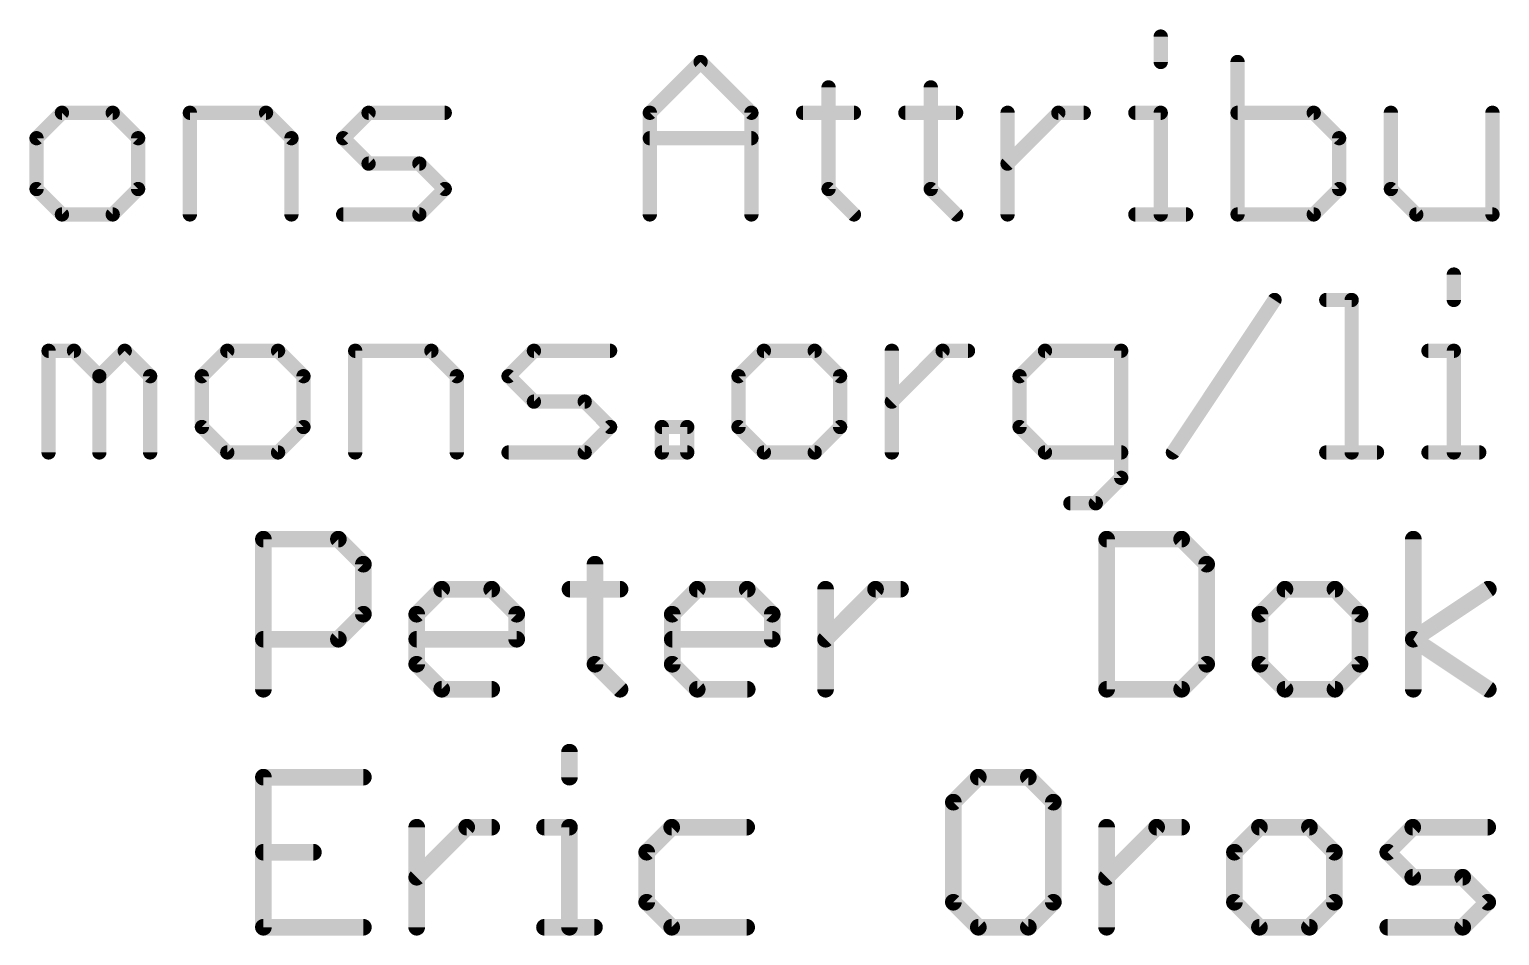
# Model space of a CAD drawing. Extents: x -39 to 68, y -16 to 20.
# Drawn here: x 10.29 to 25.99, y -15.24 to -5.57 of the extents above; entities that cross this region are included whole.
import ezdxf

# ---------------------------------------------------------------- set-up
doc = ezdxf.new("R2010")
doc.units = 0
doc.layers.add('51', color=53, linetype='CONTINUOUS')

msp = doc.modelspace()

# ---------------------------------------------------------------- linework, layer by layer
at = {"layer": '51'}
for points, const_width in [([(22.3707, -5.6456), (22.3707, -5.9168)], 0.1524), ([(16.9152, -6.4591), (17.4576, -5.9168)], 0.1524), ([(17.4576, -5.9168), (17.9999, -6.4591)], 0.1524), ([(23.191, -5.9168), (23.191, -7.5438)], 0.1524), ([(18.8236, -6.188), (18.8236, -7.2726)], 0.1524), ([(19.915, -6.188), (19.915, -7.2726)], 0.1524), ([(10.6378, -6.4591), (10.3666, -6.7303)], 0.1524), ([(11.1801, -6.4591), (10.6378, -6.4591)], 0.1524), ([(11.4513, -6.7303), (11.1801, -6.4591)], 0.1524), ([(12.0038, -7.5438), (12.0038, -6.4591)], 0.1524), ([(12.0038, -6.4591), (12.8173, -6.4591)], 0.1524), ([(12.8173, -6.4591), (13.0884, -6.7303)], 0.1524), ([(13.6409, -6.7303), (13.9121, -6.4591)], 0.1524), ([(13.9121, -6.4591), (14.7256, -6.4591)], 0.1524), ([(16.9152, -7.5438), (16.9152, -6.4591)], 0.1524), ([(17.9999, -6.4591), (17.9999, -7.5438)], 0.1524), ([(18.5524, -6.4591), (19.0947, -6.4591)], 0.1524), ([(19.6438, -6.4591), (20.1862, -6.4591)], 0.1524), ([(20.7353, -7.5438), (20.7353, -6.4591)], 0.1524), ([(20.7353, -7.0015), (21.2776, -6.4591)], 0.1524), ([(21.2776, -6.4591), (21.5488, -6.4591)], 0.1524), ([(22.0996, -6.4591), (22.3707, -6.4591)], 0.1524), ([(22.3707, -6.4591), (22.3707, -7.5438)], 0.1524), ([(24.0045, -6.4591), (23.191, -6.4591)], 0.1524), ([(24.2757, -6.7303), (24.0045, -6.4591)], 0.1524), ([(24.8282, -6.4591), (24.8282, -7.2726)], 0.1524), ([(25.9128, -7.5438), (25.9128, -6.4591)], 0.1524), ([(10.3666, -6.7303), (10.3666, -7.2726)], 0.1524), ([(11.4513, -7.2726), (11.4513, -6.7303)], 0.1524), ([(13.0884, -6.7303), (13.0884, -7.5438)], 0.1524), ([(13.9121, -7.0015), (13.6409, -6.7303)], 0.1524), ([(16.9152, -6.7303), (17.9999, -6.7303)], 0.1524), ([(24.2757, -7.2726), (24.2757, -6.7303)], 0.1524), ([(14.4544, -7.0015), (13.9121, -7.0015)], 0.1524), ([(14.7256, -7.2726), (14.4544, -7.0015)], 0.1524), ([(10.3666, -7.2726), (10.6378, -7.5438)], 0.1524), ([(11.1801, -7.5438), (11.4513, -7.2726)], 0.1524), ([(14.4544, -7.5438), (14.7256, -7.2726)], 0.1524), ([(18.8236, -7.2726), (19.0947, -7.5438)], 0.1524), ([(19.915, -7.2726), (20.1862, -7.5438)], 0.1524), ([(24.0045, -7.5438), (24.2757, -7.2726)], 0.1524), ([(24.8282, -7.2726), (25.0993, -7.5438)], 0.1524), ([(10.6378, -7.5438), (11.1801, -7.5438)], 0.1524), ([(13.6409, -7.5438), (14.4544, -7.5438)], 0.1524), ([(22.0996, -7.5438), (22.6419, -7.5438)], 0.1524), ([(23.191, -7.5438), (24.0045, -7.5438)], 0.1524), ([(25.0993, -7.5438), (25.9128, -7.5438)], 0.1524), ([(25.5006, -8.1856), (25.5006, -8.4568)], 0.1524), ([(22.5008, -10.0838), (23.5855, -8.4568)], 0.1524), ([(24.138, -8.4568), (24.4091, -8.4568)], 0.1524), ([(24.4091, -8.4568), (24.4091, -10.0838)], 0.1524), ([(10.495, -10.0838), (10.495, -8.9991)], 0.1524), ([(10.495, -8.9991), (10.7662, -8.9991)], 0.1524), ([(10.7662, -8.9991), (11.0373, -9.2703)], 0.1524), ([(11.0373, -9.2703), (11.3085, -8.9991)], 0.1524), ([(11.3085, -8.9991), (11.5797, -9.2703)], 0.1524), ([(12.4033, -8.9991), (12.1322, -9.2703)], 0.1524), ([(12.9457, -8.9991), (12.4033, -8.9991)], 0.1524), ([(13.2168, -9.2703), (12.9457, -8.9991)], 0.1524), ([(13.7693, -10.0838), (13.7693, -8.9991)], 0.1524), ([(13.7693, -8.9991), (14.5828, -8.9991)], 0.1524), ([(14.5828, -8.9991), (14.854, -9.2703)], 0.1524), ([(15.4065, -9.2703), (15.6776, -8.9991)], 0.1524), ([(15.6776, -8.9991), (16.4911, -8.9991)], 0.1524), ([(18.1334, -8.9991), (17.8622, -9.2703)], 0.1524), ([(18.6757, -8.9991), (18.1334, -8.9991)], 0.1524), ([(18.9469, -9.2703), (18.6757, -8.9991)], 0.1524), ([(19.4994, -10.0838), (19.4994, -8.9991)], 0.1524), ([(19.4994, -9.5415), (20.0417, -8.9991)], 0.1524), ([(20.0417, -8.9991), (20.3129, -8.9991)], 0.1524), ([(21.1348, -8.9991), (20.8637, -9.2703)], 0.1524), ([(21.9483, -8.9991), (21.1348, -8.9991)], 0.1524), ([(21.9483, -10.355), (21.9483, -8.9991)], 0.1524), ([(25.2294, -8.9991), (25.5006, -8.9991)], 0.1524), ([(25.5006, -8.9991), (25.5006, -10.0838)], 0.1524), ([(11.0373, -9.2703), (11.0373, -10.0838)], 0.1524), ([(11.5797, -9.2703), (11.5797, -10.0838)], 0.1524), ([(12.1322, -9.2703), (12.1322, -9.8126)], 0.1524), ([(13.2168, -9.8126), (13.2168, -9.2703)], 0.1524), ([(14.854, -9.2703), (14.854, -10.0838)], 0.1524), ([(15.6776, -9.5415), (15.4065, -9.2703)], 0.1524), ([(17.8622, -9.2703), (17.8622, -9.8126)], 0.1524), ([(18.9469, -9.8126), (18.9469, -9.2703)], 0.1524), ([(20.8637, -9.2703), (20.8637, -9.8126)], 0.1524), ([(16.22, -9.5415), (15.6776, -9.5415)], 0.1524), ([(16.4911, -9.8126), (16.22, -9.5415)], 0.1524), ([(12.1322, -9.8126), (12.4033, -10.0838)], 0.1524), ([(12.9457, -10.0838), (13.2168, -9.8126)], 0.1524), ([(16.22, -10.0838), (16.4911, -9.8126)], 0.1524), ([(17.0436, -10.0838), (17.0436, -9.8126)], 0.1524), ([(17.0436, -9.8126), (17.3148, -9.8126)], 0.1524), ([(17.3148, -9.8126), (17.3148, -10.0838)], 0.1524), ([(17.8622, -9.8126), (18.1334, -10.0838)], 0.1524), ([(18.6757, -10.0838), (18.9469, -9.8126)], 0.1524), ([(20.8637, -9.8126), (21.1348, -10.0838)], 0.1524), ([(12.4033, -10.0838), (12.9457, -10.0838)], 0.1524), ([(15.4065, -10.0838), (16.22, -10.0838)], 0.1524), ([(17.3148, -10.0838), (17.0436, -10.0838)], 0.1524), ([(18.1334, -10.0838), (18.6757, -10.0838)], 0.1524), ([(21.1348, -10.0838), (21.9483, -10.0838)], 0.1524), ([(24.138, -10.0838), (24.6803, -10.0838)], 0.1524), ([(25.2294, -10.0838), (25.7717, -10.0838)], 0.1524), ([(21.6772, -10.6261), (21.9483, -10.355)], 0.1524), ([(21.406, -10.6261), (21.6772, -10.6261)], 0.1524), ([(12.7889, -12.6111), (12.7889, -11.0095)], 0.1778), ([(12.7889, -11.0095), (13.5897, -11.0095)], 0.1778), ([(13.5897, -11.0095), (13.8566, -11.2765)], 0.1778), ([(21.7933, -11.0095), (21.7933, -12.6111)], 0.1778), ([(22.594, -11.0095), (21.7933, -11.0095)], 0.1778), ([(22.861, -11.2765), (22.594, -11.0095)], 0.1778), ([(25.0676, -12.6111), (25.0676, -11.0095)], 0.1778), ([(13.8566, -11.2765), (13.8566, -11.8103)], 0.1778), ([(16.3301, -11.2765), (16.3301, -12.3442)], 0.1778), ([(22.861, -12.3442), (22.861, -11.2765)], 0.1778), ([(14.4261, -11.8103), (14.693, -11.5434)], 0.1778), ([(14.693, -11.5434), (15.2268, -11.5434)], 0.1778), ([(15.2268, -11.5434), (15.4938, -11.8103)], 0.1778), ([(16.0632, -11.5434), (16.5971, -11.5434)], 0.1778), ([(17.1547, -11.8103), (17.4216, -11.5434)], 0.1778), ([(17.4216, -11.5434), (17.9554, -11.5434)], 0.1778), ([(17.9554, -11.5434), (18.2224, -11.8103)], 0.1778), ([(18.7918, -12.6111), (18.7918, -11.5434)], 0.1778), ([(18.7918, -12.0772), (19.3257, -11.5434)], 0.1778), ([(19.3257, -11.5434), (19.5926, -11.5434)], 0.1778), ([(23.6973, -11.5434), (23.4304, -11.8103)], 0.1778), ([(24.2312, -11.5434), (23.6973, -11.5434)], 0.1778), ([(24.4981, -11.8103), (24.2312, -11.5434)], 0.1778), ([(25.0676, -12.0772), (25.8684, -11.5434)], 0.1778), ([(13.8566, -11.8103), (13.5897, -12.0772)], 0.1778), ([(14.4261, -12.3442), (14.4261, -11.8103)], 0.1778), ([(15.4938, -11.8103), (15.4938, -12.0772)], 0.1778), ([(17.1547, -12.3442), (17.1547, -11.8103)], 0.1778), ([(18.2224, -11.8103), (18.2224, -12.0772)], 0.1778), ([(23.4304, -11.8103), (23.4304, -12.3442)], 0.1778), ([(24.4981, -12.3442), (24.4981, -11.8103)], 0.1778), ([(13.5897, -12.0772), (12.7889, -12.0772)], 0.1778), ([(15.4938, -12.0772), (14.4261, -12.0772)], 0.1778), ([(18.2224, -12.0772), (17.1547, -12.0772)], 0.1778), ([(25.8684, -12.6111), (25.0676, -12.0772)], 0.1778), ([(14.693, -12.6111), (14.4261, -12.3442)], 0.1778), ([(16.3301, -12.3442), (16.5971, -12.6111)], 0.1778), ([(17.4216, -12.6111), (17.1547, -12.3442)], 0.1778), ([(22.594, -12.6111), (22.861, -12.3442)], 0.1778), ([(23.4304, -12.3442), (23.6973, -12.6111)], 0.1778), ([(24.2312, -12.6111), (24.4981, -12.3442)], 0.1778), ([(15.2268, -12.6111), (14.693, -12.6111)], 0.1778), ([(17.9554, -12.6111), (17.4216, -12.6111)], 0.1778), ([(21.7933, -12.6111), (22.594, -12.6111)], 0.1778), ([(23.6973, -12.6111), (24.2312, -12.6111)], 0.1778), ([(16.0573, -13.2826), (16.0573, -13.5495)], 0.1778), ([(13.8566, -13.5495), (12.7889, -13.5495)], 0.1778), ([(12.7889, -13.5495), (12.7889, -15.1511)], 0.1778), ([(20.423, -13.5495), (20.1561, -13.8165)], 0.1778), ([(20.9569, -13.5495), (20.423, -13.5495)], 0.1778), ([(21.2238, -13.8165), (20.9569, -13.5495)], 0.1778), ([(20.1561, -13.8165), (20.1561, -14.8842)], 0.1778), ([(21.2238, -14.8842), (21.2238, -13.8165)], 0.1778), ([(14.4261, -15.1511), (14.4261, -14.0834)], 0.1778), ([(14.4261, -14.6172), (14.9599, -14.0834)], 0.1778), ([(14.9599, -14.0834), (15.2268, -14.0834)], 0.1778), ([(15.7904, -14.0834), (16.0573, -14.0834)], 0.1778), ([(16.0573, -14.0834), (16.0573, -15.1511)], 0.1778), ([(17.1487, -14.0834), (16.8818, -14.3503)], 0.1778), ([(17.9495, -14.0834), (17.1487, -14.0834)], 0.1778), ([(21.7933, -15.1511), (21.7933, -14.0834)], 0.1778), ([(21.7933, -14.6172), (22.3271, -14.0834)], 0.1778), ([(22.3271, -14.0834), (22.594, -14.0834)], 0.1778), ([(23.4245, -14.0834), (23.1576, -14.3503)], 0.1778), ([(23.9583, -14.0834), (23.4245, -14.0834)], 0.1778), ([(24.2253, -14.3503), (23.9583, -14.0834)], 0.1778), ([(24.7947, -14.3503), (25.0616, -14.0834)], 0.1778), ([(25.0616, -14.0834), (25.8624, -14.0834)], 0.1778), ([(12.7889, -14.3503), (13.3228, -14.3503)], 0.1778), ([(16.8818, -14.3503), (16.8818, -14.8842)], 0.1778), ([(23.1576, -14.3503), (23.1576, -14.8842)], 0.1778), ([(24.2253, -14.8842), (24.2253, -14.3503)], 0.1778), ([(25.0616, -14.6172), (24.7947, -14.3503)], 0.1778), ([(25.5955, -14.6172), (25.0616, -14.6172)], 0.1778), ([(25.8624, -14.8842), (25.5955, -14.6172)], 0.1778), ([(16.8818, -14.8842), (17.1487, -15.1511)], 0.1778), ([(20.1561, -14.8842), (20.423, -15.1511)], 0.1778), ([(20.9569, -15.1511), (21.2238, -14.8842)], 0.1778), ([(23.1576, -14.8842), (23.4245, -15.1511)], 0.1778), ([(23.9583, -15.1511), (24.2253, -14.8842)], 0.1778), ([(25.5955, -15.1511), (25.8624, -14.8842)], 0.1778), ([(12.7889, -15.1511), (13.8566, -15.1511)], 0.1778), ([(15.7904, -15.1511), (16.3242, -15.1511)], 0.1778), ([(17.1487, -15.1511), (17.9495, -15.1511)], 0.1778), ([(20.423, -15.1511), (20.9569, -15.1511)], 0.1778), ([(23.4245, -15.1511), (23.9583, -15.1511)], 0.1778), ([(24.7947, -15.1511), (25.5955, -15.1511)], 0.1778)]:
    msp.add_lwpolyline(points, dxfattribs=dict(at, const_width=const_width))
for points, const_width in [([(22.4088, -5.6456, 1), (22.3326, -5.6456)], 0.0762), ([(17.4845, -5.8899, 1), (17.4306, -5.9438)], 0.0762), ([(17.4845, -5.9438, 1), (17.4306, -5.8899)], 0.0762), ([(22.3326, -5.9168, 1), (22.4088, -5.9168)], 0.0762), ([(23.2291, -5.9168, 1), (23.1529, -5.9168)], 0.0762), ([(18.8617, -6.188, 1), (18.7855, -6.188)], 0.0762), ([(19.9531, -6.188, 1), (19.8769, -6.188)], 0.0762), ([(10.6378, -6.421, 1), (10.6378, -6.4972)], 0.0762), ([(10.6647, -6.4861, 1), (10.6108, -6.4322)], 0.0762), ([(11.207, -6.4322, 1), (11.1532, -6.4861)], 0.0762), ([(11.1801, -6.4972, 1), (11.1801, -6.421)], 0.0762), ([(12.0419, -6.4591, 1), (11.9657, -6.4591)], 0.0762), ([(12.0038, -6.421, 1), (12.0038, -6.4972)], 0.0762), ([(12.8442, -6.4322, 1), (12.7903, -6.4861)], 0.0762), ([(12.8173, -6.4972, 1), (12.8173, -6.421)], 0.0762), ([(13.9121, -6.421, 1), (13.9121, -6.4972)], 0.0762), ([(13.939, -6.4861, 1), (13.8851, -6.4322)], 0.0762), ([(14.7256, -6.4972, 1), (14.7256, -6.421)], 0.0762), ([(16.9533, -6.4591, 1), (16.8771, -6.4591)], 0.0762), ([(16.8883, -6.4322, 1), (16.9422, -6.4861)], 0.0762), ([(18.038, -6.4591, 1), (17.9618, -6.4591)], 0.0762), ([(17.9729, -6.4861, 1), (18.0268, -6.4322)], 0.0762), ([(18.5524, -6.421, 1), (18.5524, -6.4972)], 0.0762), ([(19.0947, -6.4972, 1), (19.0947, -6.421)], 0.0762), ([(19.6438, -6.421, 1), (19.6438, -6.4972)], 0.0762), ([(20.1862, -6.4972, 1), (20.1862, -6.421)], 0.0762), ([(20.7734, -6.4591, 1), (20.6972, -6.4591)], 0.0762), ([(21.2776, -6.421, 1), (21.2776, -6.4972)], 0.0762), ([(21.3045, -6.4861, 1), (21.2506, -6.4322)], 0.0762), ([(21.5488, -6.4972, 1), (21.5488, -6.421)], 0.0762), ([(22.0996, -6.421, 1), (22.0996, -6.4972)], 0.0762), ([(22.4088, -6.4591, 1), (22.3326, -6.4591)], 0.0762), ([(22.3707, -6.4972, 1), (22.3707, -6.421)], 0.0762), ([(23.191, -6.421, 1), (23.191, -6.4972)], 0.0762), ([(24.0314, -6.4322, 1), (23.9775, -6.4861)], 0.0762), ([(24.0045, -6.4972, 1), (24.0045, -6.421)], 0.0762), ([(24.8663, -6.4591, 1), (24.7901, -6.4591)], 0.0762), ([(25.9509, -6.4591, 1), (25.8747, -6.4591)], 0.0762), ([(10.4047, -6.7303, 1), (10.3285, -6.7303)], 0.0762), ([(10.3397, -6.7034, 1), (10.3935, -6.7572)], 0.0762), ([(11.4894, -6.7303, 1), (11.4132, -6.7303)], 0.0762), ([(11.4243, -6.7572, 1), (11.4782, -6.7034)], 0.0762), ([(13.1265, -6.7303, 1), (13.0503, -6.7303)], 0.0762), ([(13.0615, -6.7572, 1), (13.1154, -6.7034)], 0.0762), ([(13.6679, -6.7034, 1), (13.614, -6.7572)], 0.0762), ([(13.614, -6.7034, 1), (13.6679, -6.7572)], 0.0762), ([(16.9152, -6.6922, 1), (16.9152, -6.7684)], 0.0762), ([(17.9999, -6.7684, 1), (17.9999, -6.6922)], 0.0762), ([(24.3138, -6.7303, 1), (24.2376, -6.7303)], 0.0762), ([(24.2487, -6.7572, 1), (24.3026, -6.7034)], 0.0762), ([(13.9121, -6.9634, 1), (13.9121, -7.0396)], 0.0762), ([(13.8851, -7.0284, 1), (13.939, -6.9745)], 0.0762), ([(14.4814, -6.9745, 1), (14.4275, -7.0284)], 0.0762), ([(14.4544, -7.0396, 1), (14.4544, -6.9634)], 0.0762), ([(20.7083, -6.9745, 1), (20.7622, -7.0284)], 0.0762), ([(10.3935, -7.2457, 1), (10.3397, -7.2996)], 0.0762), ([(11.4782, -7.2996, 1), (11.4243, -7.2457)], 0.0762), ([(14.7525, -7.2996, 1), (14.6986, -7.2457)], 0.0762), ([(14.6986, -7.2996, 1), (14.7525, -7.2457)], 0.0762), ([(18.8505, -7.2457, 1), (18.7966, -7.2996)], 0.0762), ([(19.9419, -7.2457, 1), (19.888, -7.2996)], 0.0762), ([(24.3026, -7.2996, 1), (24.2487, -7.2457)], 0.0762), ([(24.8551, -7.2457, 1), (24.8012, -7.2996)], 0.0762), ([(10.3285, -7.2726, 1), (10.4047, -7.2726)], 0.0762), ([(11.4132, -7.2726, 1), (11.4894, -7.2726)], 0.0762), ([(18.7855, -7.2726, 1), (18.8617, -7.2726)], 0.0762), ([(19.8769, -7.2726, 1), (19.9531, -7.2726)], 0.0762), ([(24.2376, -7.2726, 1), (24.3138, -7.2726)], 0.0762), ([(24.7901, -7.2726, 1), (24.8663, -7.2726)], 0.0762), ([(10.6378, -7.5057, 1), (10.6378, -7.5819)], 0.0762), ([(10.6108, -7.5707, 1), (10.6647, -7.5169)], 0.0762), ([(11.1532, -7.5169, 1), (11.207, -7.5707)], 0.0762), ([(11.1801, -7.5819, 1), (11.1801, -7.5057)], 0.0762), ([(11.9657, -7.5438, 1), (12.0419, -7.5438)], 0.0762), ([(13.0503, -7.5438, 1), (13.1265, -7.5438)], 0.0762), ([(13.6409, -7.5057, 1), (13.6409, -7.5819)], 0.0762), ([(14.4275, -7.5169, 1), (14.4814, -7.5707)], 0.0762), ([(14.4544, -7.5819, 1), (14.4544, -7.5057)], 0.0762), ([(16.8771, -7.5438, 1), (16.9533, -7.5438)], 0.0762), ([(17.9618, -7.5438, 1), (18.038, -7.5438)], 0.0762), ([(19.0678, -7.5707, 1), (19.1217, -7.5169)], 0.0762), ([(20.1592, -7.5707, 1), (20.2131, -7.5169)], 0.0762), ([(20.6972, -7.5438, 1), (20.7734, -7.5438)], 0.0762), ([(22.0996, -7.5057, 1), (22.0996, -7.5819)], 0.0762), ([(22.3326, -7.5438, 1), (22.4088, -7.5438)], 0.0762), ([(22.6419, -7.5819, 1), (22.6419, -7.5057)], 0.0762), ([(23.191, -7.5057, 1), (23.191, -7.5819)], 0.0762), ([(23.1529, -7.5438, 1), (23.2291, -7.5438)], 0.0762), ([(23.9776, -7.5169, 1), (24.0314, -7.5707)], 0.0762), ([(24.0045, -7.5819, 1), (24.0045, -7.5057)], 0.0762), ([(25.0993, -7.5057, 1), (25.0993, -7.5819)], 0.0762), ([(25.0724, -7.5707, 1), (25.1263, -7.5169)], 0.0762), ([(25.8747, -7.5438, 1), (25.9509, -7.5438)], 0.0762), ([(25.9128, -7.5819, 1), (25.9128, -7.5057)], 0.0762), ([(25.5387, -8.1856, 1), (25.4625, -8.1856)], 0.0762), ([(23.6172, -8.4779, 1), (23.5538, -8.4357)], 0.0762), ([(24.138, -8.4187, 1), (24.138, -8.4949)], 0.0762), ([(24.4472, -8.4568, 1), (24.371, -8.4568)], 0.0762), ([(24.4091, -8.4949, 1), (24.4091, -8.4187)], 0.0762), ([(25.4625, -8.4568, 1), (25.5387, -8.4568)], 0.0762), ([(10.5331, -8.9991, 1), (10.4569, -8.9991)], 0.0762), ([(10.495, -8.961, 1), (10.495, -9.0372)], 0.0762), ([(10.7931, -8.9722, 1), (10.7392, -9.0261)], 0.0762), ([(10.7662, -9.0372, 1), (10.7662, -8.961)], 0.0762), ([(11.3354, -8.9722, 1), (11.2816, -9.0261)], 0.0762), ([(11.3354, -9.0261, 1), (11.2816, -8.9722)], 0.0762), ([(12.4033, -8.961, 1), (12.4033, -9.0372)], 0.0762), ([(12.4303, -9.0261, 1), (12.3764, -8.9722)], 0.0762), ([(12.9726, -8.9722, 1), (12.9187, -9.0261)], 0.0762), ([(12.9457, -9.0372, 1), (12.9457, -8.961)], 0.0762), ([(13.8074, -8.9991, 1), (13.7312, -8.9991)], 0.0762), ([(13.7693, -8.961, 1), (13.7693, -9.0372)], 0.0762), ([(14.6098, -8.9722, 1), (14.5559, -9.0261)], 0.0762), ([(14.5828, -9.0372, 1), (14.5828, -8.961)], 0.0762), ([(15.6776, -8.961, 1), (15.6776, -9.0372)], 0.0762), ([(15.7046, -9.0261, 1), (15.6507, -8.9722)], 0.0762), ([(16.4911, -9.0372, 1), (16.4911, -8.961)], 0.0762), ([(18.1334, -8.961, 1), (18.1334, -9.0372)], 0.0762), ([(18.1603, -9.0261, 1), (18.1064, -8.9722)], 0.0762), ([(18.7027, -8.9722, 1), (18.6488, -9.0261)], 0.0762), ([(18.6757, -9.0372, 1), (18.6757, -8.961)], 0.0762), ([(19.5375, -8.9991, 1), (19.4613, -8.9991)], 0.0762), ([(20.0417, -8.961, 1), (20.0417, -9.0372)], 0.0762), ([(20.0686, -9.0261, 1), (20.0148, -8.9722)], 0.0762), ([(20.3129, -9.0372, 1), (20.3129, -8.961)], 0.0762), ([(21.1348, -8.961, 1), (21.1348, -9.0372)], 0.0762), ([(21.1618, -9.0261, 1), (21.1079, -8.9722)], 0.0762), ([(21.9864, -8.9991, 1), (21.9102, -8.9991)], 0.0762), ([(21.9483, -9.0372, 1), (21.9483, -8.961)], 0.0762), ([(25.2294, -8.961, 1), (25.2294, -9.0372)], 0.0762), ([(25.5387, -8.9991, 1), (25.4625, -8.9991)], 0.0762), ([(25.5006, -9.0372, 1), (25.5006, -8.961)], 0.0762), ([(11.0754, -9.2703, 1), (10.9992, -9.2703)], 0.0762), ([(11.0104, -9.2434, 1), (11.0643, -9.2972)], 0.0762), ([(11.0104, -9.2972, 1), (11.0643, -9.2434)], 0.0762), ([(11.6178, -9.2703, 1), (11.5416, -9.2703)], 0.0762), ([(11.5527, -9.2972, 1), (11.6066, -9.2434)], 0.0762), ([(12.1703, -9.2703, 1), (12.0941, -9.2703)], 0.0762), ([(12.1052, -9.2434, 1), (12.1591, -9.2972)], 0.0762), ([(13.2549, -9.2703, 1), (13.1787, -9.2703)], 0.0762), ([(13.1899, -9.2972, 1), (13.2438, -9.2434)], 0.0762), ([(14.8921, -9.2703, 1), (14.8159, -9.2703)], 0.0762), ([(14.827, -9.2972, 1), (14.8809, -9.2434)], 0.0762), ([(15.4334, -9.2434, 1), (15.3795, -9.2972)], 0.0762), ([(15.3795, -9.2434, 1), (15.4334, -9.2972)], 0.0762), ([(17.9003, -9.2703, 1), (17.8241, -9.2703)], 0.0762), ([(17.8353, -9.2434, 1), (17.8892, -9.2972)], 0.0762), ([(18.985, -9.2703, 1), (18.9088, -9.2703)], 0.0762), ([(18.9199, -9.2972, 1), (18.9738, -9.2434)], 0.0762), ([(20.9018, -9.2703, 1), (20.8256, -9.2703)], 0.0762), ([(20.8367, -9.2434, 1), (20.8906, -9.2972)], 0.0762), ([(15.6776, -9.5034, 1), (15.6776, -9.5796)], 0.0762), ([(15.6507, -9.5684, 1), (15.7046, -9.5145)], 0.0762), ([(16.2469, -9.5145, 1), (16.193, -9.5684)], 0.0762), ([(16.22, -9.5796, 1), (16.22, -9.5034)], 0.0762), ([(19.4724, -9.5145, 1), (19.5263, -9.5684)], 0.0762), ([(12.1591, -9.7857, 1), (12.1052, -9.8396)], 0.0762), ([(12.0941, -9.8126, 1), (12.1703, -9.8126)], 0.0762), ([(13.1787, -9.8126, 1), (13.2549, -9.8126)], 0.0762), ([(13.2438, -9.8396, 1), (13.1899, -9.7857)], 0.0762), ([(16.5181, -9.8396, 1), (16.4642, -9.7857)], 0.0762), ([(16.4642, -9.8396, 1), (16.5181, -9.7857)], 0.0762), ([(17.0817, -9.8126, 1), (17.0055, -9.8126)], 0.0762), ([(17.0436, -9.7745, 1), (17.0436, -9.8507)], 0.0762), ([(17.3529, -9.8126, 1), (17.2767, -9.8126)], 0.0762), ([(17.3148, -9.8507, 1), (17.3148, -9.7745)], 0.0762), ([(17.8892, -9.7857, 1), (17.8353, -9.8396)], 0.0762), ([(17.8241, -9.8126, 1), (17.9003, -9.8126)], 0.0762), ([(18.9088, -9.8126, 1), (18.985, -9.8126)], 0.0762), ([(18.9738, -9.8396, 1), (18.9199, -9.7857)], 0.0762), ([(20.8906, -9.7857, 1), (20.8367, -9.8396)], 0.0762), ([(20.8256, -9.8126, 1), (20.9018, -9.8126)], 0.0762), ([(10.4569, -10.0838, 1), (10.5331, -10.0838)], 0.0762), ([(10.9992, -10.0838, 1), (11.0754, -10.0838)], 0.0762), ([(11.5416, -10.0838, 1), (11.6178, -10.0838)], 0.0762), ([(12.4033, -10.0457, 1), (12.4033, -10.1219)], 0.0762), ([(12.3764, -10.1107, 1), (12.4303, -10.0569)], 0.0762), ([(12.9187, -10.0569, 1), (12.9726, -10.1107)], 0.0762), ([(12.9457, -10.1219, 1), (12.9457, -10.0457)], 0.0762), ([(13.7312, -10.0838, 1), (13.8074, -10.0838)], 0.0762), ([(14.8159, -10.0838, 1), (14.8921, -10.0838)], 0.0762), ([(15.4065, -10.0457, 1), (15.4065, -10.1219)], 0.0762), ([(16.193, -10.0569, 1), (16.2469, -10.1107)], 0.0762), ([(16.22, -10.1219, 1), (16.22, -10.0457)], 0.0762), ([(17.0436, -10.0457, 1), (17.0436, -10.1219)], 0.0762), ([(17.0055, -10.0838, 1), (17.0817, -10.0838)], 0.0762), ([(17.2767, -10.0838, 1), (17.3529, -10.0838)], 0.0762), ([(17.3148, -10.1219, 1), (17.3148, -10.0457)], 0.0762), ([(18.1334, -10.0457, 1), (18.1334, -10.1219)], 0.0762), ([(18.1064, -10.1107, 1), (18.1603, -10.0569)], 0.0762), ([(18.6488, -10.0569, 1), (18.7026, -10.1107)], 0.0762), ([(18.6757, -10.1219, 1), (18.6757, -10.0457)], 0.0762), ([(19.4613, -10.0838, 1), (19.5375, -10.0838)], 0.0762), ([(21.1348, -10.0457, 1), (21.1348, -10.1219)], 0.0762), ([(21.1079, -10.1107, 1), (21.1618, -10.0569)], 0.0762), ([(21.9483, -10.1219, 1), (21.9483, -10.0457)], 0.0762), ([(22.4691, -10.0627, 1), (22.5325, -10.1049)], 0.0762), ([(24.138, -10.0457, 1), (24.138, -10.1219)], 0.0762), ([(24.371, -10.0838, 1), (24.4472, -10.0838)], 0.0762), ([(24.6803, -10.1219, 1), (24.6803, -10.0457)], 0.0762), ([(25.2294, -10.0457, 1), (25.2294, -10.1219)], 0.0762), ([(25.4625, -10.0838, 1), (25.5387, -10.0838)], 0.0762), ([(25.7717, -10.1219, 1), (25.7717, -10.0457)], 0.0762), ([(21.9102, -10.355, 1), (21.9864, -10.355)], 0.0762), ([(21.9753, -10.3819, 1), (21.9214, -10.328)], 0.0762), ([(21.406, -10.588, 1), (21.406, -10.6642)], 0.0762), ([(21.6502, -10.5992, 1), (21.7041, -10.6531)], 0.0762), ([(21.6772, -10.6642, 1), (21.6772, -10.588)], 0.0762), ([(12.7889, -10.9651, 1), (12.7889, -11.054)], 0.0889), ([(12.8333, -11.0095, 1), (12.7445, -11.0095)], 0.0889), ([(13.6211, -10.9781, 1), (13.5583, -11.041)], 0.0889), ([(13.5897, -11.054, 1), (13.5897, -10.9651)], 0.0889), ([(21.8377, -11.0095, 1), (21.7488, -11.0095)], 0.0889), ([(21.7933, -10.9651, 1), (21.7933, -11.054)], 0.0889), ([(22.6255, -10.9781, 1), (22.5626, -11.041)], 0.0889), ([(22.594, -11.054, 1), (22.594, -10.9651)], 0.0889), ([(25.112, -11.0095, 1), (25.0231, -11.0095)], 0.0889), ([(13.9011, -11.2765, 1), (13.8122, -11.2765)], 0.0889), ([(13.8252, -11.3079, 1), (13.888, -11.245)], 0.0889), ([(16.3746, -11.2765, 1), (16.2857, -11.2765)], 0.0889), ([(22.9054, -11.2765, 1), (22.8165, -11.2765)], 0.0889), ([(22.8295, -11.3079, 1), (22.8924, -11.245)], 0.0889), ([(14.693, -11.4989, 1), (14.693, -11.5878)], 0.0889), ([(14.7244, -11.5748, 1), (14.6616, -11.512)], 0.0889), ([(15.2583, -11.512, 1), (15.1954, -11.5748)], 0.0889), ([(15.2268, -11.5878, 1), (15.2268, -11.4989)], 0.0889), ([(16.0632, -11.4989, 1), (16.0632, -11.5878)], 0.0889), ([(16.5971, -11.5878, 1), (16.5971, -11.4989)], 0.0889), ([(17.4216, -11.4989, 1), (17.4216, -11.5878)], 0.0889), ([(17.453, -11.5748, 1), (17.3901, -11.512)], 0.0889), ([(17.9869, -11.512, 1), (17.924, -11.5748)], 0.0889), ([(17.9554, -11.5878, 1), (17.9554, -11.4989)], 0.0889), ([(18.8363, -11.5434, 1), (18.7474, -11.5434)], 0.0889), ([(19.3257, -11.4989, 1), (19.3257, -11.5878)], 0.0889), ([(19.3571, -11.5748, 1), (19.2942, -11.512)], 0.0889), ([(19.5926, -11.5878, 1), (19.5926, -11.4989)], 0.0889), ([(23.6973, -11.4989, 1), (23.6973, -11.5878)], 0.0889), ([(23.7288, -11.5748, 1), (23.6659, -11.512)], 0.0889), ([(24.2626, -11.512, 1), (24.1998, -11.5748)], 0.0889), ([(24.2312, -11.5878, 1), (24.2312, -11.4989)], 0.0889), ([(25.893, -11.5804, 1), (25.8437, -11.5064)], 0.0889), ([(13.8122, -11.8103, 1), (13.9011, -11.8103)], 0.0889), ([(13.888, -11.8417, 1), (13.8252, -11.7789)], 0.0889), ([(14.4705, -11.8103, 1), (14.3816, -11.8103)], 0.0889), ([(14.3946, -11.7789, 1), (14.4575, -11.8417)], 0.0889), ([(15.5382, -11.8103, 1), (15.4493, -11.8103)], 0.0889), ([(15.4623, -11.8417, 1), (15.5252, -11.7789)], 0.0889), ([(17.1991, -11.8103, 1), (17.1102, -11.8103)], 0.0889), ([(17.1232, -11.7789, 1), (17.1861, -11.8417)], 0.0889), ([(18.2668, -11.8103, 1), (18.1779, -11.8103)], 0.0889), ([(18.1909, -11.8417, 1), (18.2538, -11.7789)], 0.0889), ([(23.4749, -11.8103, 1), (23.386, -11.8103)], 0.0889), ([(23.399, -11.7789, 1), (23.4618, -11.8417)], 0.0889), ([(24.5426, -11.8103, 1), (24.4537, -11.8103)], 0.0889), ([(24.4667, -11.8417, 1), (24.5296, -11.7789)], 0.0889), ([(12.7889, -12.0328, 1), (12.7889, -12.1217)], 0.0889), ([(13.5583, -12.0458, 1), (13.6211, -12.1087)], 0.0889), ([(13.5897, -12.1217, 1), (13.5897, -12.0328)], 0.0889), ([(14.4261, -12.0328, 1), (14.4261, -12.1217)], 0.0889), ([(15.4493, -12.0772, 1), (15.5382, -12.0772)], 0.0889), ([(15.4938, -12.1217, 1), (15.4938, -12.0328)], 0.0889), ([(17.1547, -12.0328, 1), (17.1547, -12.1217)], 0.0889), ([(18.1779, -12.0772, 1), (18.2668, -12.0772)], 0.0889), ([(18.2224, -12.1217, 1), (18.2224, -12.0328)], 0.0889), ([(18.7604, -12.0458, 1), (18.8232, -12.1087)], 0.0889), ([(25.0922, -12.0403, 1), (25.0429, -12.1142)], 0.0889), ([(25.0429, -12.0403, 1), (25.0922, -12.1142)], 0.0889), ([(14.4575, -12.3127, 1), (14.3946, -12.3756)], 0.0889), ([(14.3816, -12.3442, 1), (14.4705, -12.3442)], 0.0889), ([(16.3616, -12.3127, 1), (16.2987, -12.3756)], 0.0889), ([(16.2857, -12.3442, 1), (16.3746, -12.3442)], 0.0889), ([(17.1861, -12.3127, 1), (17.1232, -12.3756)], 0.0889), ([(17.1102, -12.3442, 1), (17.1991, -12.3442)], 0.0889), ([(22.8165, -12.3442, 1), (22.9054, -12.3442)], 0.0889), ([(22.8924, -12.3756, 1), (22.8295, -12.3127)], 0.0889), ([(23.4618, -12.3127, 1), (23.399, -12.3756)], 0.0889), ([(23.386, -12.3442, 1), (23.4749, -12.3442)], 0.0889), ([(24.4537, -12.3442, 1), (24.5426, -12.3442)], 0.0889), ([(24.5296, -12.3756, 1), (24.4667, -12.3127)], 0.0889), ([(14.693, -12.5667, 1), (14.693, -12.6555)], 0.0889), ([(14.6616, -12.6425, 1), (14.7244, -12.5797)], 0.0889), ([(15.2268, -12.6555, 1), (15.2268, -12.5667)], 0.0889), ([(16.5656, -12.6425, 1), (16.6285, -12.5797)], 0.0889), ([(17.4216, -12.5667, 1), (17.4216, -12.6555)], 0.0889), ([(17.3901, -12.6425, 1), (17.453, -12.5797)], 0.0889), ([(17.9554, -12.6555, 1), (17.9554, -12.5667)], 0.0889), ([(21.7933, -12.5667, 1), (21.7933, -12.6555)], 0.0889), ([(22.5626, -12.5797, 1), (22.6255, -12.6425)], 0.0889), ([(22.594, -12.6555, 1), (22.594, -12.5667)], 0.0889), ([(23.6973, -12.5667, 1), (23.6973, -12.6555)], 0.0889), ([(23.6659, -12.6425, 1), (23.7288, -12.5797)], 0.0889), ([(24.1998, -12.5797, 1), (24.2626, -12.6425)], 0.0889), ([(24.2312, -12.6555, 1), (24.2312, -12.5667)], 0.0889), ([(25.8437, -12.6481, 1), (25.893, -12.5741)], 0.0889), ([(12.7445, -12.6111, 1), (12.8333, -12.6111)], 0.0889), ([(18.7474, -12.6111, 1), (18.8363, -12.6111)], 0.0889), ([(21.7488, -12.6111, 1), (21.8377, -12.6111)], 0.0889), ([(25.0231, -12.6111, 1), (25.112, -12.6111)], 0.0889), ([(16.1017, -13.2826, 1), (16.0128, -13.2826)], 0.0889), ([(12.7889, -13.5051, 1), (12.7889, -13.594)], 0.0889), ([(12.8333, -13.5495, 1), (12.7445, -13.5495)], 0.0889), ([(13.8566, -13.594, 1), (13.8566, -13.5051)], 0.0889), ([(20.423, -13.5051, 1), (20.423, -13.594)], 0.0889), ([(20.4545, -13.581, 1), (20.3916, -13.5181)], 0.0889), ([(20.9883, -13.5181, 1), (20.9255, -13.581)], 0.0889), ([(20.9569, -13.594, 1), (20.9569, -13.5051)], 0.0889), ([(16.0128, -13.5495, 1), (16.1017, -13.5495)], 0.0889), ([(20.2006, -13.8165, 1), (20.1117, -13.8165)], 0.0889), ([(20.1247, -13.785, 1), (20.1875, -13.8479)], 0.0889), ([(21.2683, -13.8165, 1), (21.1794, -13.8165)], 0.0889), ([(21.1924, -13.8479, 1), (21.2552, -13.785)], 0.0889), ([(14.4705, -14.0834, 1), (14.3816, -14.0834)], 0.0889), ([(14.9599, -14.0389, 1), (14.9599, -14.1278)], 0.0889), ([(14.9913, -14.1148, 1), (14.9285, -14.052)], 0.0889), ([(15.2268, -14.1278, 1), (15.2268, -14.0389)], 0.0889), ([(15.7904, -14.0389, 1), (15.7904, -14.1278)], 0.0889), ([(16.1017, -14.0834, 1), (16.0128, -14.0834)], 0.0889), ([(16.0573, -14.1278, 1), (16.0573, -14.0389)], 0.0889), ([(17.1487, -14.0389, 1), (17.1487, -14.1278)], 0.0889), ([(17.1801, -14.1148, 1), (17.1173, -14.052)], 0.0889), ([(17.9495, -14.1278, 1), (17.9495, -14.0389)], 0.0889), ([(21.8377, -14.0834, 1), (21.7488, -14.0834)], 0.0889), ([(22.3271, -14.0389, 1), (22.3271, -14.1278)], 0.0889), ([(22.3585, -14.1148, 1), (22.2957, -14.052)], 0.0889), ([(22.594, -14.1278, 1), (22.594, -14.0389)], 0.0889), ([(23.4245, -14.0389, 1), (23.4245, -14.1278)], 0.0889), ([(23.4559, -14.1148, 1), (23.3931, -14.052)], 0.0889), ([(23.9898, -14.052, 1), (23.9269, -14.1148)], 0.0889), ([(23.9583, -14.1278, 1), (23.9583, -14.0389)], 0.0889), ([(25.0616, -14.0389, 1), (25.0616, -14.1278)], 0.0889), ([(25.0931, -14.1148, 1), (25.0302, -14.052)], 0.0889), ([(25.8624, -14.1278, 1), (25.8624, -14.0389)], 0.0889), ([(12.7889, -14.3059, 1), (12.7889, -14.3948)], 0.0889), ([(13.3228, -14.3948, 1), (13.3228, -14.3059)], 0.0889), ([(16.9262, -14.3503, 1), (16.8373, -14.3503)], 0.0889), ([(16.8504, -14.3189, 1), (16.9132, -14.3817)], 0.0889), ([(23.202, -14.3503, 1), (23.1131, -14.3503)], 0.0889), ([(23.1261, -14.3189, 1), (23.189, -14.3817)], 0.0889), ([(24.2697, -14.3503, 1), (24.1808, -14.3503)], 0.0889), ([(24.1938, -14.3817, 1), (24.2567, -14.3189)], 0.0889), ([(24.8261, -14.3189, 1), (24.7633, -14.3817)], 0.0889), ([(24.7633, -14.3189, 1), (24.8261, -14.3817)], 0.0889), ([(14.3946, -14.5858, 1), (14.4575, -14.6487)], 0.0889), ([(21.7618, -14.5858, 1), (21.8247, -14.6487)], 0.0889), ([(25.0616, -14.5728, 1), (25.0616, -14.6617)], 0.0889), ([(25.0302, -14.6487, 1), (25.0931, -14.5858)], 0.0889), ([(25.6269, -14.5858, 1), (25.5641, -14.6487)], 0.0889), ([(25.5955, -14.6617, 1), (25.5955, -14.5728)], 0.0889), ([(16.8373, -14.8842, 1), (16.9262, -14.8842)], 0.0889), ([(16.9132, -14.8527, 1), (16.8504, -14.9156)], 0.0889), ([(20.1875, -14.8527, 1), (20.1247, -14.9156)], 0.0889), ([(20.1117, -14.8842, 1), (20.2006, -14.8842)], 0.0889), ([(21.1794, -14.8842, 1), (21.2683, -14.8842)], 0.0889), ([(21.2552, -14.9156, 1), (21.1924, -14.8527)], 0.0889), ([(23.189, -14.8527, 1), (23.1261, -14.9156)], 0.0889), ([(23.1131, -14.8842, 1), (23.202, -14.8842)], 0.0889), ([(24.1808, -14.8842, 1), (24.2697, -14.8842)], 0.0889), ([(24.2567, -14.9156, 1), (24.1938, -14.8527)], 0.0889), ([(25.8939, -14.9156, 1), (25.831, -14.8527)], 0.0889), ([(25.831, -14.9156, 1), (25.8939, -14.8527)], 0.0889), ([(12.7889, -15.1067, 1), (12.7889, -15.1956)], 0.0889), ([(13.8566, -15.1956, 1), (13.8566, -15.1067)], 0.0889), ([(15.7904, -15.1067, 1), (15.7904, -15.1956)], 0.0889), ([(16.3242, -15.1956, 1), (16.3242, -15.1067)], 0.0889), ([(17.1487, -15.1067, 1), (17.1487, -15.1956)], 0.0889), ([(17.9495, -15.1956, 1), (17.9495, -15.1067)], 0.0889), ([(20.423, -15.1067, 1), (20.423, -15.1956)], 0.0889), ([(20.9569, -15.1956, 1), (20.9569, -15.1067)], 0.0889), ([(23.4245, -15.1067, 1), (23.4245, -15.1956)], 0.0889), ([(23.9583, -15.1956, 1), (23.9583, -15.1067)], 0.0889), ([(24.7947, -15.1067, 1), (24.7947, -15.1956)], 0.0889), ([(25.5955, -15.1956, 1), (25.5955, -15.1067)], 0.0889), ([(12.7445, -15.1511, 1), (12.8333, -15.1511)], 0.0889), ([(14.3816, -15.1511, 1), (14.4705, -15.1511)], 0.0889), ([(16.0128, -15.1511, 1), (16.1017, -15.1511)], 0.0889), ([(17.1173, -15.1825, 1), (17.1801, -15.1197)], 0.0889), ([(20.3916, -15.1825, 1), (20.4545, -15.1197)], 0.0889), ([(20.9255, -15.1197, 1), (20.9883, -15.1825)], 0.0889), ([(21.7488, -15.1511, 1), (21.8377, -15.1511)], 0.0889), ([(23.3931, -15.1825, 1), (23.4559, -15.1197)], 0.0889), ([(23.9269, -15.1197, 1), (23.9898, -15.1825)], 0.0889), ([(25.5641, -15.1197, 1), (25.6269, -15.1825)], 0.0889)]:
    msp.add_lwpolyline(points, format="xyb", dxfattribs=dict(at, const_width=const_width))

doc.saveas('drawing.dxf')
